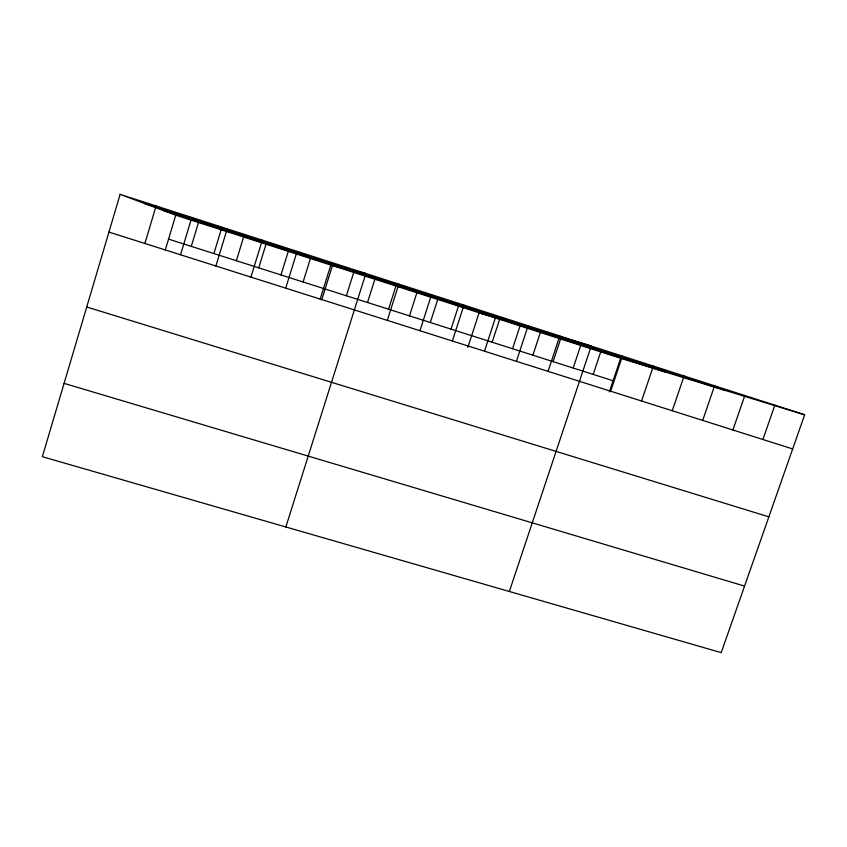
<?xml version="1.0" encoding="UTF-8"?>
<svg xmlns="http://www.w3.org/2000/svg" width="847" height="847" viewBox="0 0 847 847"><rect width="100%" height="100%" fill="white"/><g stroke="black" fill="none" stroke-linecap="round" stroke-linejoin="round"><path stroke-width="1.27" d="M120.115 194.355L42.35 456.702L721.221 652.645L804.65 414.786L120.115 194.355L175.763 215.18L620.65 358.292L804.65 414.786M144.89 243.481L156.113 205.948M165.239 250.151L175.763 215.18M180.527 254.788L191.814 217.446M191.284 246.361L198.505 222.496M213.889 253.56L221.131 229.781M215.879 266L227.208 228.838M236.366 260.728L243.629 237.012M250.934 277.117L262.305 240.146M258.737 267.853L266.011 244.211M280.982 274.936L288.276 251.379M285.704 288.139L297.117 251.358M303.11 281.987L310.425 258.494M320.177 299.076L331.643 262.475M321.733 299.785L332.448 265.587L365.872 273.496L285.841 526.972M346.37 295.772L353.718 272.427M367.513 302.506L374.882 279.235M388.551 309.208L395.93 286.011M387.291 320.367L398.842 284.105M409.482 315.878L416.883 292.744M419.953 330.722L431.536 294.64M430.308 322.506L437.719 299.446M451.028 329.112L458.46 306.116M452.362 341.002L463.976 305.089M467.83 347.418L479.084 312.755L591.227 346.063L509.343 591.492M484.516 351.198L496.173 315.455M492.16 342.209L499.614 319.361M512.562 348.72L520.037 325.926M516.416 361.32L528.105 325.735M532.879 355.189L540.365 332.469M548.062 371.357L559.793 335.941M553.08 361.627L560.587 338.969M573.186 368.032L580.703 345.438M593.196 374.406L600.724 351.886M609.332 391.96L620.65 358.292M610.634 391.198L622.429 356.111M641.55 401.012L653.386 366.073M672.243 410.742L684.101 375.973M702.692 420.398L714.582 385.787M732.909 429.99L744.831 395.528M762.903 439.498L774.857 405.194M64.086 383.373L744.566 586.092M86.722 307.006L768.854 516.839M108.935 232.078L792.676 448.942M168.553 239.119L613.101 380.748M144.424 203.449L725.614 390.52M162.508 210.225L665.488 372.055"/></g></svg>
